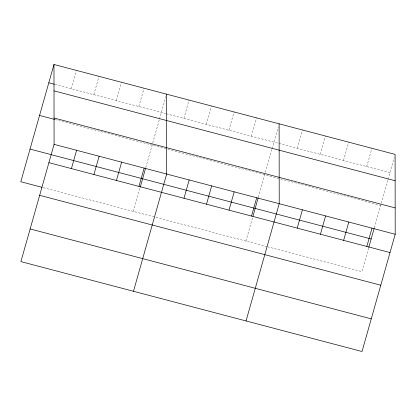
<?xml version="1.0" encoding="UTF-8"?>
<svg xmlns="http://www.w3.org/2000/svg" width="416" height="416" viewBox="0 0 416 416"><rect width="100%" height="100%" fill="white"/><g stroke="black" fill="none" stroke-linecap="round" stroke-linejoin="round"><path stroke-width="0.31" stroke-dasharray="2.08 1.56" d="M71.313 88.722L76.492 70.418M93.829 94.656L99.008 76.352M116.34 100.589L121.519 82.285M138.856 106.522L144.035 88.218M133.37 211.401L140.041 187.819M145.782 167.534L159.312 119.709M159.484 119.106L165.859 96.59M183.882 118.388L189.062 100.084M206.393 124.322L211.572 106.018M228.909 130.255L234.088 111.951M251.425 136.188L256.604 117.884M245.939 241.067L252.611 217.485M258.352 197.205L265.21 172.962M265.382 172.359L271.882 149.38M272.054 148.777L278.252 126.87M297.133 148.236L302.312 129.932M320.33 154.352L325.51 136.048M343.522 160.467L348.707 142.158M366.72 166.577L371.899 148.273M368.592 248.056L361.92 271.638L267.878 246.854M374.332 227.77L387.863 179.946M388.034 179.343L394.233 157.435M55.052 84.438L165.745 113.61M166.369 113.776L389.917 172.692M55.193 119.558L380.676 205.343M43.316 187.668L267.254 246.688"/><path stroke-width="0.62" d="M53.976 64.485L54.08 144.362L20.904 261.612L362.024 351.515L395.2 234.265L395.096 154.388L53.976 64.485L20.8 181.735L42.063 187.335M71.417 168.6L76.596 150.296M93.928 174.538L99.107 156.229M116.444 180.471L121.623 162.167M138.96 186.404L144.139 168.1M140.213 187.216L145.605 168.158M133.474 291.283L166.65 174.034L166.546 94.151M183.986 198.271L189.166 179.967M206.497 204.204L211.676 185.9M229.013 210.137L234.192 191.833M251.524 216.07L256.708 197.766M252.954 216.278L258.175 197.829M246.043 320.949L279.219 203.7L279.115 123.817M297.237 228.119L302.416 209.815M320.434 234.234L325.614 215.925M343.626 240.344L348.806 222.04M366.824 246.459L372.003 228.155M368.763 247.447L374.156 228.394M48.797 82.789L54.428 84.271M54.012 90.844L395.132 180.747M54.049 118.004L395.164 207.906M39.562 115.44L54.569 119.397M54.08 144.362L395.2 234.265M30.04 149.079L371.16 238.987M48.901 162.666L390.021 252.569M39.66 195.322L380.78 285.225M30.144 228.961L371.259 318.864"/></g></svg>
